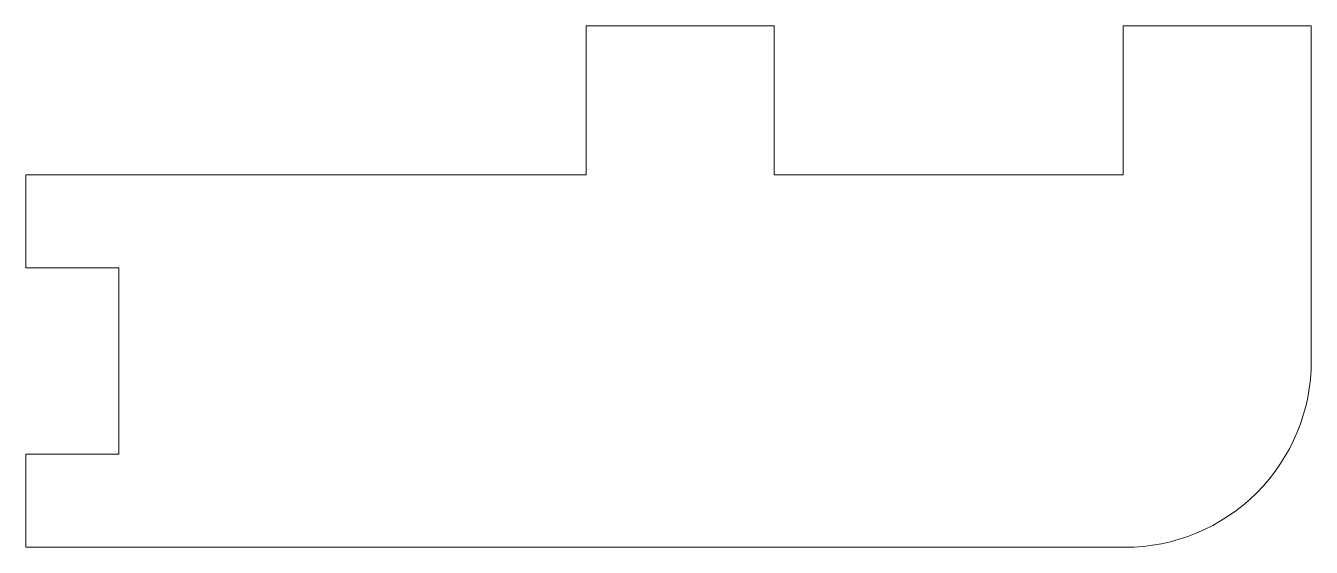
# Model space of a CAD drawing. Header units: millimetres. Extents: x 0 to 69, y -15 to 13.
import ezdxf

# ---------------------------------------------------------------- set-up
doc = ezdxf.new("R2010")
doc.units = ezdxf.units.MM

msp = doc.modelspace()

# ---------------------------------------------------------------- linework, layer by layer
at = {"color": 1, "lineweight": 5, "true_color": 0xff0000, "flags": 128}
msp.add_lwpolyline([(0, -10), (5, -10), (5, 0), (0, 0), (0, 5), (30.075, 5), (30.075, 13), (40.178, 13), (40.178, 5), (58.896, 5), (58.896, 13), (69, 13), (69, 5), (69, -5, -0.414214), (59, -15), (5, -15), (0, -15)], format="xyb", close=True, dxfattribs=at)

doc.saveas('drawing.dxf')
